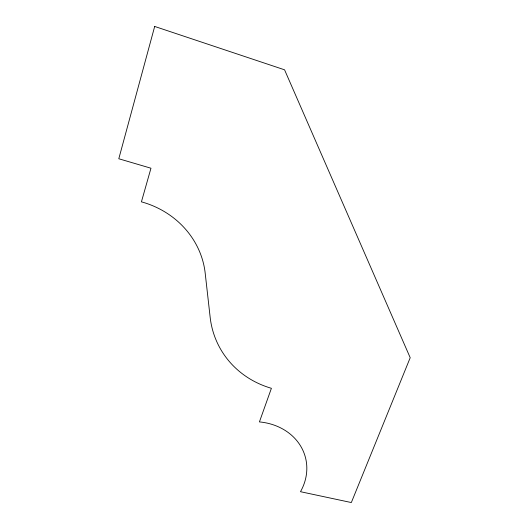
<?xml version="1.0" encoding="UTF-8"?>
<svg xmlns="http://www.w3.org/2000/svg" width="529" height="529" viewBox="0 0 529 529"><rect width="100%" height="100%" fill="white"/><g stroke="black" fill="none" stroke-linecap="round" stroke-linejoin="round"><path stroke-width="0.79" d="M154.686 26.45L118.794 158.76L150.97 168.222L141.422 201.84A87.907 81.85 6.3 0 1 205.186 273.109L210.158 317.294A96.053 88.508 -26.2 0 0 271.403 388.299L259.422 421.911A58.124 49.891 -14.5 0 1 300.485 491.699L351.335 502.55L410.206 357.716L284.562 69.815L154.686 26.45"/></g></svg>
